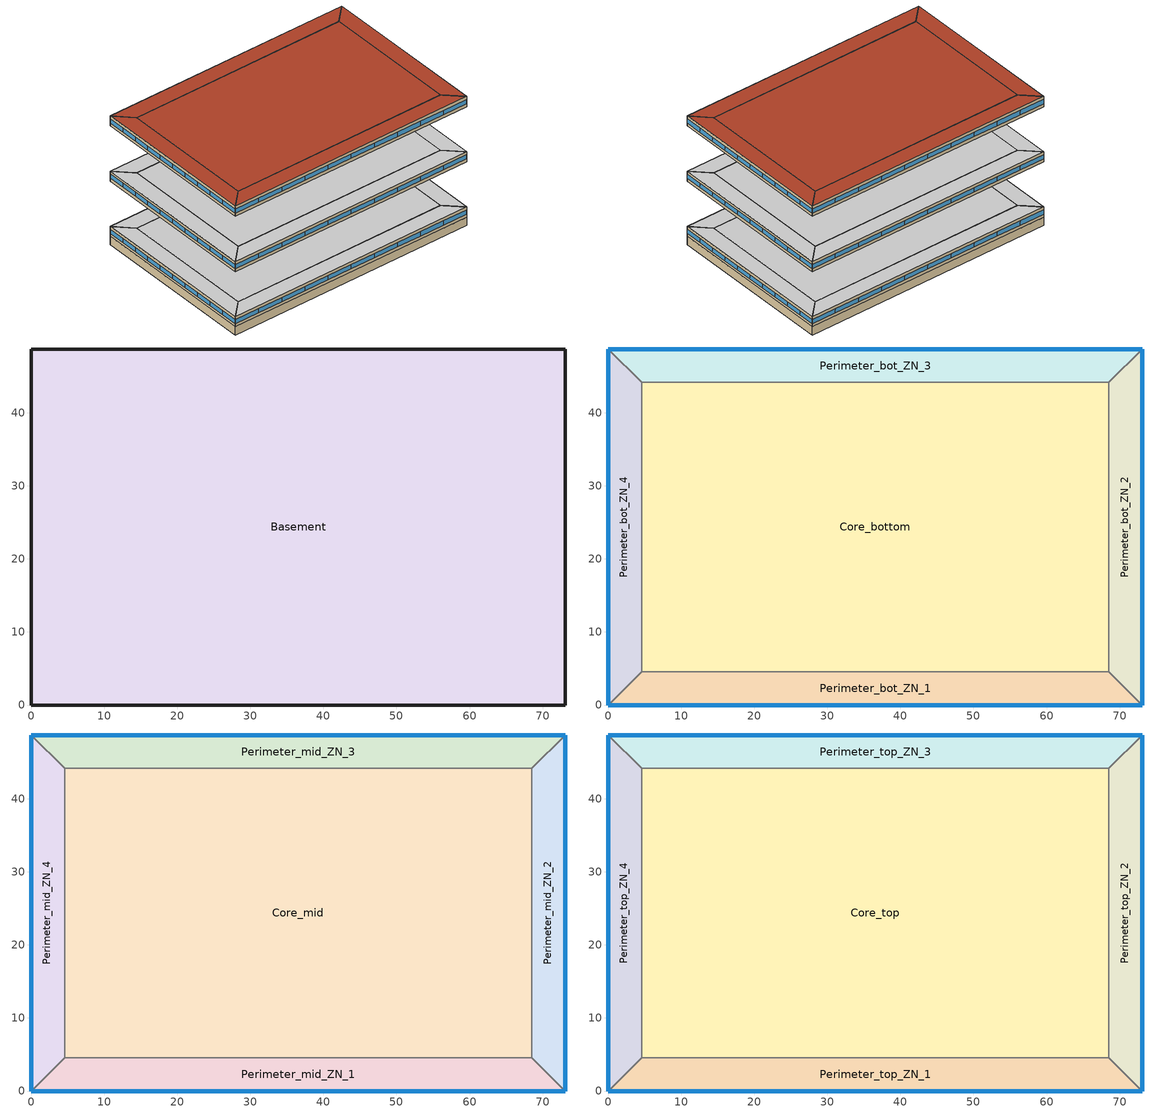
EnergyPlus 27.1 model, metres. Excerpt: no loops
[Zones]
Basement
 floor ground (ext-slab): 73.11,48.74 73.11,0 0,0 0,48.74 z-2.44
 wall ground (ext-slab): 73.11,48.74 0,48.74 0,0 73.11,0 73.11,48.74 z-2.44:0
Core_bottom
 floor to Basement (INT-FLOOR-TOPSIDE): 68.53,44.16 68.53,4.57 4.57,4.57 4.57,44.16 z0
 wall to Perimeter_bot_ZN_1 (int-walls): 4.57,4.57 68.53,4.57 z0:3.05
 wall to Perimeter_bot_ZN_4 (int-walls): 4.57,44.16 4.57,4.57 z0:3.05
 wall to Perimeter_bot_ZN_3 (int-walls): 68.53,44.16 4.57,44.16 z0:3.05
 wall to Perimeter_bot_ZN_2 (int-walls): 68.53,4.57 68.53,44.16 z0:3.05
 ceiling adiabatic (INT-FLOOR-UNDERSIDE): 4.57,44.16 4.57,4.57 68.53,4.57 68.53,44.16 z3.05
Perimeter_bot_ZN_3
 floor to Basement (INT-FLOOR-TOPSIDE): 4.57,44.16 0,48.74 73.11,48.74 68.53,44.16 z0
 wall outside (ext-walls): 73.11,48.74 0,48.74 z0:3.05
 wall to Perimeter_bot_ZN_4 (int-walls): 0,48.74 4.57,44.16 z0:3.05
 wall to Perimeter_bot_ZN_2 (int-walls): 68.53,44.16 73.11,48.74 z0:3.05
 window (window_north): 73.1,48.74 65.79,48.74 / 65.79,48.74 58.48,48.74 / 58.48,48.74 51.17,48.74 / 51.17,48.74 43.86,48.74 / 43.86,48.74 36.55,48.74 / 36.55,48.74 29.24,48.74 / 29.24,48.74 21.93,48.74 / 21.93,48.74 14.62,48.74 / 14.62,48.74 7.31,48.74 / 7.31,48.74 0,48.74 z0.91:2.13
 ceiling adiabatic (INT-FLOOR-UNDERSIDE): 68.53,44.16 73.11,48.74 0,48.74 4.57,44.16 z3.05
Perimeter_bot_ZN_2
 floor to Basement (INT-FLOOR-TOPSIDE): 68.53,44.16 73.11,48.74 73.11,0 68.53,4.57 z0
 wall outside (ext-walls): 73.11,0 73.11,48.74 z0:3.05
 wall to Perimeter_bot_ZN_1 (int-walls): 68.53,4.57 73.11,0 z0:3.05
 window (window_east): 73.11,0 73.11,4.87 / 73.11,4.87 73.11,9.74 / 73.11,9.74 73.11,14.61 / 73.11,14.61 73.11,19.48 / 73.11,19.48 73.11,24.35 / 73.11,24.35 73.11,29.22 / 73.11,29.22 73.11,34.09 / 73.11,34.09 73.11,38.96 / 73.11,38.96 73.11,43.83 / 73.11,43.83 73.11,48.7 z0.91:2.13
 ceiling adiabatic (INT-FLOOR-UNDERSIDE): 68.53,4.57 73.11,0 73.11,48.74 68.53,44.16 z3.05
Perimeter_bot_ZN_1
 floor to Basement (INT-FLOOR-TOPSIDE): 68.53,4.57 73.11,0 0,0 4.57,4.57 z0
 wall outside (ext-walls): 0,0 73.11,0 z0:3.05
 wall to Perimeter_bot_ZN_4 (int-walls): 4.57,4.57 0,0 z0:3.05
 window (window_south): 0,0 7.31,0 / 7.31,0 14.62,0 / 14.62,0 21.93,0 / 21.93,0 29.24,0 / 29.24,0 36.55,0 / 36.55,0 43.86,0 / 43.86,0 51.17,0 / 51.17,0 58.48,0 / 58.48,0 65.79,0 / 65.79,0 73.1,0 z0.91:2.13
 ceiling adiabatic (INT-FLOOR-UNDERSIDE): 4.57,4.57 0,0 73.11,0 68.53,4.57 z3.05
Perimeter_bot_ZN_4
 floor to Basement (INT-FLOOR-TOPSIDE): 4.57,4.57 0,0 0,48.74 4.57,44.16 z0
 wall outside (ext-walls): 0,48.74 0,0 z0:3.05
 window (window_west): 0,48.7 0,43.83 / 0,43.83 0,38.96 / 0,38.96 0,34.09 / 0,34.09 0,29.22 / 0,29.22 0,24.35 / 0,24.35 0,19.48 / 0,19.48 0,14.61 / 0,14.61 0,9.74 / 0,9.74 0,4.87 / 0,4.87 0,0 z0.91:2.13
 ceiling adiabatic (INT-FLOOR-UNDERSIDE): 4.57,44.16 0,48.74 0,0 4.57,4.57 z3.05
Core_mid
 floor adiabatic (INT-FLOOR-TOPSIDE): 68.53,44.16 68.53,4.57 4.57,4.57 4.57,44.16 z16.77
 wall to Perimeter_mid_ZN_1 (int-walls): 4.57,4.57 68.53,4.57 z16.77:19.82
 wall to Perimeter_mid_ZN_4 (int-walls): 4.57,44.16 4.57,4.57 z16.77:19.82
 wall to Perimeter_mid_ZN_3 (int-walls): 68.53,44.16 4.57,44.16 z16.77:19.82
 wall to Perimeter_mid_ZN_2 (int-walls): 68.53,4.57 68.53,44.16 z16.77:19.82
 ceiling adiabatic (INT-FLOOR-UNDERSIDE): 4.57,44.16 4.57,4.57 68.53,4.57 68.53,44.16 z19.82
Perimeter_mid_ZN_3
 floor adiabatic (INT-FLOOR-TOPSIDE): 4.57,44.16 0,48.74 73.11,48.74 68.53,44.16 z16.77
 wall outside (ext-walls): 73.11,48.74 0,48.74 z16.77:19.82
 wall to Perimeter_mid_ZN_4 (int-walls): 0,48.74 4.57,44.16 z16.77:19.82
 wall to Perimeter_mid_ZN_2 (int-walls): 68.53,44.16 73.11,48.74 z16.77:19.82
 window (window_north): 73.1,48.74 65.79,48.74 / 65.79,48.74 58.48,48.74 / 58.48,48.74 51.17,48.74 / 51.17,48.74 43.86,48.74 / 43.86,48.74 36.55,48.74 / 36.55,48.74 29.24,48.74 / 29.24,48.74 21.93,48.74 / 21.93,48.74 14.62,48.74 / 14.62,48.74 7.31,48.74 / 7.31,48.74 0,48.74 z17.68:18.9
 ceiling adiabatic (INT-FLOOR-UNDERSIDE): 68.53,44.16 73.11,48.74 0,48.74 4.57,44.16 z19.82
Perimeter_mid_ZN_2
 floor adiabatic (INT-FLOOR-TOPSIDE): 68.53,44.16 73.11,48.74 73.11,0 68.53,4.57 z16.77
 wall outside (ext-walls): 73.11,0 73.11,48.74 z16.77:19.82
 wall to Perimeter_mid_ZN_1 (int-walls): 68.53,4.57 73.11,0 z16.77:19.82
 window (window_east): 73.11,0 73.11,4.87 / 73.11,4.87 73.11,9.74 / 73.11,9.74 73.11,14.61 / 73.11,14.61 73.11,19.48 / 73.11,19.48 73.11,24.35 / 73.11,24.35 73.11,29.22 / 73.11,29.22 73.11,34.09 / 73.11,34.09 73.11,38.96 / 73.11,38.96 73.11,43.83 / 73.11,43.83 73.11,48.7 z17.68:18.9
 ceiling adiabatic (INT-FLOOR-UNDERSIDE): 68.53,4.57 73.11,0 73.11,48.74 68.53,44.16 z19.82
Perimeter_mid_ZN_1
 floor adiabatic (INT-FLOOR-TOPSIDE): 68.53,4.57 73.11,0 0,0 4.57,4.57 z16.77
 wall outside (ext-walls): 0,0 73.11,0 z16.77:19.82
 wall to Perimeter_mid_ZN_4 (int-walls): 4.57,4.57 0,0 z16.77:19.82
 window (window_south): 0,0 7.31,0 / 7.31,0 14.62,0 / 14.62,0 21.93,0 / 21.93,0 29.24,0 / 29.24,0 36.55,0 / 36.55,0 43.86,0 / 43.86,0 51.17,0 / 51.17,0 58.48,0 / 58.48,0 65.79,0 / 65.79,0 73.1,0 z17.68:18.9
 ceiling adiabatic (INT-FLOOR-UNDERSIDE): 4.57,4.57 0,0 73.11,0 68.53,4.57 z19.82
Perimeter_mid_ZN_4
 floor adiabatic (INT-FLOOR-TOPSIDE): 4.57,4.57 0,0 0,48.74 4.57,44.16 z16.77
 wall outside (ext-walls): 0,48.74 0,0 z16.77:19.82
 window (window_west): 0,48.7 0,43.83 / 0,43.83 0,38.96 / 0,38.96 0,34.09 / 0,34.09 0,29.22 / 0,29.22 0,24.35 / 0,24.35 0,19.48 / 0,19.48 0,14.61 / 0,14.61 0,9.74 / 0,9.74 0,4.87 / 0,4.87 0,0 z17.68:18.9
 ceiling adiabatic (INT-FLOOR-UNDERSIDE): 4.57,44.16 0,48.74 0,0 4.57,4.57 z19.82
Core_top
 floor adiabatic (INT-FLOOR-TOPSIDE): 68.53,44.16 68.53,4.57 4.57,4.57 4.57,44.16 z33.54
 wall to Perimeter_top_ZN_1 (int-walls): 4.57,4.57 68.53,4.57 z33.54:36.59
 wall to Perimeter_top_ZN_4 (int-walls): 4.57,44.16 4.57,4.57 z33.54:36.59
 wall to Perimeter_top_ZN_3 (int-walls): 68.53,44.16 4.57,44.16 z33.54:36.59
 wall to Perimeter_top_ZN_2 (int-walls): 68.53,4.57 68.53,44.16 z33.54:36.59
 roof outside (roofs): 4.57,44.16 4.57,4.57 68.53,4.57 68.53,44.16 z36.59
Perimeter_top_ZN_3
 floor adiabatic (INT-FLOOR-TOPSIDE): 4.57,44.16 0,48.74 73.11,48.74 68.53,44.16 z33.54
 wall outside (ext-walls): 73.11,48.74 0,48.74 z33.54:36.59
 wall to Perimeter_top_ZN_4 (int-walls): 0,48.74 4.57,44.16 z33.54:36.59
 wall to Perimeter_top_ZN_2 (int-walls): 68.53,44.16 73.11,48.74 z33.54:36.59
 window (window_north): 73.1,48.74 65.79,48.74 / 65.79,48.74 58.48,48.74 / 58.48,48.74 51.17,48.74 / 51.17,48.74 43.86,48.74 / 43.86,48.74 36.55,48.74 / 36.55,48.74 29.24,48.74 / 29.24,48.74 21.93,48.74 / 21.93,48.74 14.62,48.74 / 14.62,48.74 7.31,48.74 / 7.31,48.74 0,48.74 z34.45:35.67
 roof outside (roofs): 68.53,44.16 73.11,48.74 0,48.74 4.57,44.16 z36.59
Perimeter_top_ZN_2
 floor adiabatic (INT-FLOOR-TOPSIDE): 68.53,44.16 73.11,48.74 73.11,0 68.53,4.57 z33.54
 wall outside (ext-walls): 73.11,0 73.11,48.74 z33.54:36.59
 wall to Perimeter_top_ZN_1 (int-walls): 68.53,4.57 73.11,0 z33.54:36.59
 window (window_east): 73.11,0 73.11,4.87 / 73.11,4.87 73.11,9.74 / 73.11,9.74 73.11,14.61 / 73.11,14.61 73.11,19.48 / 73.11,19.48 73.11,24.35 / 73.11,24.35 73.11,29.22 / 73.11,29.22 73.11,34.09 / 73.11,34.09 73.11,38.96 / 73.11,38.96 73.11,43.83 / 73.11,43.83 73.11,48.7 z34.45:35.67
 roof outside (roofs): 68.53,4.57 73.11,0 73.11,48.74 68.53,44.16 z36.59
Perimeter_top_ZN_1
 floor adiabatic (INT-FLOOR-TOPSIDE): 68.53,4.57 73.11,0 0,0 4.57,4.57 z33.54
 wall outside (ext-walls): 0,0 73.11,0 z33.54:36.59
 wall to Perimeter_top_ZN_4 (int-walls): 4.57,4.57 0,0 z33.54:36.59
 window (window_south): 0,0 7.31,0 / 7.31,0 14.62,0 / 14.62,0 21.93,0 / 21.93,0 29.24,0 / 29.24,0 36.55,0 / 36.55,0 43.86,0 / 43.86,0 51.17,0 / 51.17,0 58.48,0 / 58.48,0 65.79,0 / 65.79,0 73.1,0 z34.45:35.67
 roof outside (roofs): 4.57,4.57 0,0 73.11,0 68.53,4.57 z36.59
Perimeter_top_ZN_4
 floor adiabatic (INT-FLOOR-TOPSIDE): 4.57,4.57 0,0 0,48.74 4.57,44.16 z33.54
 wall outside (ext-walls): 0,48.74 0,0 z33.54:36.59
 window (window_west): 0,48.7 0,43.83 / 0,43.83 0,38.96 / 0,38.96 0,34.09 / 0,34.09 0,29.22 / 0,29.22 0,24.35 / 0,24.35 0,19.48 / 0,19.48 0,14.61 / 0,14.61 0,9.74 / 0,9.74 0,4.87 / 0,4.87 0,0 z34.45:35.67
 roof outside (roofs): 4.57,44.16 0,48.74 0,0 4.57,4.57 z36.59
[Building]
Building: North Axis {deg}=0; Terrain=City; Loads Convergence Tolerance Value {W}=0.04; Temperature Convergence Tolerance Value {deltaC}=0.2; Solar Distribution=MinimalShadowing; Maximum Number of Warmup Days=25; Minimum Number of Warmup Days=6
[Site:Location]
SAN_FRANCISCO_CA_USA TMY2-23234: Latitude {deg}=37.62; Longitude {deg}=-122.38; Time Zone {hr}=-8; Elevation {m}=5
[Site:GroundTemperature:BuildingSurface]
20.11, 20.13, 20.14, 20.18, 20.2, 20.22, 20.23, 20.26, 20.27, 20.24, 20.26, 20.25
[Site:WaterMainsTemperature]
Calculation Method=Correlation; Annual Average Outdoor Air Temperature {C}=13.08; Maximum Difference In Monthly Average Outdoor Air Temperatures {deltaC}=8
[SizingPeriod:DesignDay] Day of Month=21; Humidity Condition Type=Wetbulb; Barometric Pressure {Pa}=101265; Rain Indicator=No; Snow Indicator=No; Daylight Saving Time Indicator=No; Solar Model Indicator=ASHRAEClearSky
Name | Month | Day Type | Maximum Dry-Bulb Temperature {C} | Daily Dry-Bulb Temperature Range {deltaC} | Wetbulb or DewPoint at Maximum Dry-Bulb {C} | Wind Speed {m/s} | Wind Direction {deg} | Sky Clearness
SAN_FRANCISCO Ann Htg 99.6% Condns DB | 1 | WinterDesignDay | 3.2 | 0 | 3.2 | 2.4 | 140 | 0
SAN_FRANCISCO Ann Clg .4% Condns DB=>MWB | 9 | SummerDesignDay | 28.3 | 9 | 17.2 | 5.8 | 310 | 1
[WindowMaterial:Glazing] Optical Data Type=SpectralAverage; Thickness {m}=0.003; Infrared Transmittance at Normal Incidence=0; Front Side Infrared Hemispherical Emissivity=0.999; Back Side Infrared Hemispherical Emissivity=0.999
Name | Solar Transmittance at Normal Incidence | Front Side Solar Reflectance at Normal Incidence | Back Side Solar Reflectance at Normal Incidence | Visible Transmittance at Normal Incidence | Front Side Visible Reflectance at Normal Incidence | Back Side Visible Reflectance at Normal Incidence | Conductivity {W/m-K}
Theoretical Glass 79 | 0.3247 | 0.6253 | 0.6253 | 0.3399 | 0.6101 | 0.6101 | 100.282
Theoretical Glass 64 | 0.5926 | 0.3574 | 0.3574 | 0.6078 | 0.3422 | 0.3422 | 100.376
Theoretical Glass 82 | 0.596 | 0.354 | 0.354 | 0.775 | 0.175 | 0.175 | 2.1351
[Material] Thermal Absorptance=0.9
Name | Roughness | Thickness {m} | Conductivity {W/m-K} | Density {kg/m3} | Specific Heat {J/kg-K} | Solar Absorptance | Visible Absorptance
Roof Membrane | VeryRough | 0.0095 | 0.16 | 1121.29 | 1460 | 0.7 | 0.7
Roof Insulation | MediumRough | 0.125 | 0.049 | 265 | 836.8 | 0.7 | 0.7
Metal Decking | MediumSmooth | 0.0015 | 45.006 | 7680 | 418.4 | 0.7 | 0.3
GP01 1/2 GYPSUM | Smooth | 0.0127 | 0.16 | 800 | 1090 | 0.7 | 0.5
1IN Stucco | Smooth | 0.0253 | 0.6918 | 1858 | 837 | 0.92 | 0.92
8IN Concrete HW | MediumRough | 0.2033 | 1.7296 | 2243 | 837 | 0.65 | 0.65
Wall Insulation 19 | MediumRough | 0.0344 | 0.0432 | 91 | 837 | 0.5 | 0.5
1/2IN Gypsum; 1/2IN Gypsum Top; 1/2IN Gypsum Bottom | Smooth | 0.0127 | 0.16 | 784.9 | 830 | 0.92 | 0.92
MAT-CC05 8 HW CONCRETE | Rough | 0.2032 | 1.311 | 2240 | 836.8 | 0.7 | 0.7
Floor Insulation 2 | MediumRough | 0.0467 | 0.045 | 265 | 836.8 | 0.7 | 0.7
AtticFloor Insulation | MediumRough | 0.2379 | 0.049 | 265 | 836.8 | 0.7 | 0.7
Std Wood 6inch | MediumSmooth | 0.15 | 0.12 | 540 | 1210 | 0.7 | 0.7
Std AC02 | MediumSmooth | 0.0127 | 0.057 | 288 | 1339 | 0.7 | 0.2
Std MAT-CC05 4  MW CONCRETE | Rough | 0.1 | 0.858 | 1968 | 836.8 | 0.7 | 0.2
Std PW05 | MediumSmooth | 0.0191 | 0.115 | 545 | 1213 | 0.78 | 0.78
Std Steel_Brown_Regular | Smooth | 0.0015 | 44.9696 | 7689 | 418 | 0.92 | 0.92
[Material:NoMass] Thermal Absorptance=0.9; Solar Absorptance=0.7
Name | Roughness | Thermal Resistance {m2-K/W} | Visible Absorptance
CP02 CARPET PAD | VeryRough | 0.2165 | 0.8
Std CP02 CARPET PAD | VeryRough | 0.21648 | 0.8
MAT-AIR-WALL | Rough | 0.207949
Std Opaque Door panel_con; Std Opaque Door panel_semi | MediumRough | 0.12327 | 0.7
Std Overhead Door Panel | MediumRough | 0.255345 | 0.7
[Construction]
InteriorFurnishings: Std Wood 6inch
INT-FLOOR-TOPSIDE: Std MAT-CC05 4  MW CONCRETE, Std CP02 CARPET PAD
INT-FLOOR-UNDERSIDE: Std CP02 CARPET PAD, Std MAT-CC05 4  MW CONCRETE
INT-FLOOR-SLAB: Std MAT-CC05 4  MW CONCRETE
DropCeiling: Std AC02
Sloped_Metal_Roof: Std Steel_Brown_Regular, Std PW05
Gable_Wall: Std PW05
AIR-WALL: MAT-AIR-WALL
Std Swinging Door_con: Std Opaque Door panel_con
Std Swinging Door_semi: Std Opaque Door panel_semi
Std Overhead Door: Std Overhead Door Panel
window_south; window_east; window_west: Theoretical Glass 79
window_north: Theoretical Glass 64
window_SkylightConst: Theoretical Glass 82
roofs: Roof Membrane, Roof Insulation, Metal Decking
int-walls: GP01 1/2 GYPSUM, GP01 1/2 GYPSUM
ext-walls: 1IN Stucco, 8IN Concrete HW, Wall Insulation 19, 1/2IN Gypsum
ext-slab: MAT-CC05 8 HW CONCRETE, CP02 CARPET PAD
exposed-floor: Floor Insulation 2, MAT-CC05 8 HW CONCRETE, CP02 CARPET PAD
attic-floor: 1/2IN Gypsum Top, AtticFloor Insulation, 1/2IN Gypsum Bottom
[ComponentCost:LineItem]
Name | Line Item Type | Item | Cost per Area {$/m2} | Cost per Each {$} | Quantity | Cost per Unit of Output Capacity {$/kW}
Interior Furnishings | Construction | InteriorFurnishings | 1
Interior Floor | Construction | INT-FLOOR-UNDERSIDE | 15
Interior Floor Slab | Construction | INT-FLOOR-SLAB | 35
Drop Ceiling | Construction | DropCeiling | 10
Sloped Metal Roof | Construction | Sloped_Metal_Roof | 1
Gable Wall | Construction | Gable_Wall | 1
Air Wall | Construction | AIR-WALL | 1
Swinging Door Conditioned | Construction | Std Swinging Door_con | 1
Swinging Door Semi-conditioned | Construction | Std Swinging Door_semi | 1
Overhead Door | Construction | Std Overhead Door | 1
south:window_south | Construction | window_south | 154.824
east:window_east | Construction | window_east | 154.824
north:window_north | Construction | window_north | 121.468
west:window_west | Construction | window_west | 154.824
SkylightConst:window_SkylightConst | Construction | window_SkylightConst | 142.45
roofs:roofs | Construction | roofs | 34.3904
int-walls:int-walls | Construction | int-walls | 1
ext-walls:ext-walls | Construction | ext-walls | 41.2679
ext-slab:ext-slab | Construction | ext-slab | 560.787
exposed-floor:exposed-floor | Construction | exposed-floor | 32.9966
attic-floor:attic-floor | Construction | attic-floor | 15.0182
Infiltration:Basement | General | Basement |  | 1 | 0.3621
LIGHTING EQUIP:Basement | Lights | Basement |  |  |  | 1
ELECTRIC EQUIPMENT:Basement:MiscPlug | General | Basement |  | 1 | 17.2526
[Zone] Type=1; Floor Area {m2}=autocalculate; Part of Total Floor Area=YES
Name | Multiplier | Ceiling Height {m} | Volume {m3}
Basement | 1 | 2.439 | 8690.51
Core_bottom; Core_top | 1 | 3.0488 | 7720.5
Core_mid | 10 | 3.0488 | 7720.5
Perimeter_bot_ZN_3; Perimeter_bot_ZN_1; Perimeter_top_ZN_3; Perimeter_top_ZN_1 | 1 | 3.0488 | 955.542
Perimeter_bot_ZN_2; Perimeter_bot_ZN_4; Perimeter_top_ZN_2; Perimeter_top_ZN_4 | 1 | 3.0488 | 615.774
Perimeter_mid_ZN_3; Perimeter_mid_ZN_1 | 10 | 3.0488 | 955.542
Perimeter_mid_ZN_2; Perimeter_mid_ZN_4 | 10 | 3.0488 | 615.774
[InternalMass] Construction=InteriorFurnishings
Name | Zone or ZoneList | Surface Area {m2}
Basement_InternalMass_1 | Basement | 7126.21
Core_bottom_InternalMass_1 | Core_bottom | 5064.65
Core_mid_InternalMass_1 | Core_mid | 5064.65
Core_top_InternalMass_1 | Core_top | 5064.65
Perimeter_bot_ZN_3_InternalMass_1 | Perimeter_bot_ZN_3 | 626.8258
Perimeter_bot_ZN_2_InternalMass_1 | Perimeter_bot_ZN_2 | 403.9504
Perimeter_bot_ZN_1_InternalMass_1 | Perimeter_bot_ZN_1 | 626.8354
Perimeter_bot_ZN_4_InternalMass_1 | Perimeter_bot_ZN_4 | 403.9478
Perimeter_mid_ZN_3_InternalMass_1 | Perimeter_mid_ZN_3 | 626.8258
Perimeter_mid_ZN_2_InternalMass_1 | Perimeter_mid_ZN_2 | 403.9504
Perimeter_mid_ZN_1_InternalMass_1 | Perimeter_mid_ZN_1 | 626.8354
Perimeter_mid_ZN_4_InternalMass_1 | Perimeter_mid_ZN_4 | 403.9478
Perimeter_top_ZN_3_InternalMass_1 | Perimeter_top_ZN_3 | 626.8258
Perimeter_top_ZN_2_InternalMass_1 | Perimeter_top_ZN_2 | 403.9504
Perimeter_top_ZN_1_InternalMass_1 | Perimeter_top_ZN_1 | 626.8354
Perimeter_top_ZN_4_InternalMass_1 | Perimeter_top_ZN_4 | 403.9478
[ZoneInfiltration:DesignFlowRate] Schedule=INFIL_HALF_ON_SCH; Design Flow Rate Calculation Method=Flow/Zone; Constant Term Coefficient=1; Temperature Term Coefficient=0; Velocity Term Coefficient=0; Velocity Squared Term Coefficient=0
Name | Zone or ZoneList or Space or SpaceList | Design Flow Rate {m3/s}
Basement_Infiltration | Basement | 0.3621
Core_bottom_Infiltration | Core_bottom | 0.3217
Core_mid_Infiltration | Core_mid | 0.3217
Core_top_Infiltration | Core_top | 0.3217
Perimeter_bot_ZN_3_Infiltration | Perimeter_bot_ZN_3 | 0.0796
Perimeter_bot_ZN_2_Infiltration | Perimeter_bot_ZN_2 | 0.0513
Perimeter_bot_ZN_1_Infiltration | Perimeter_bot_ZN_1 | 0.0796
Perimeter_bot_ZN_4_Infiltration | Perimeter_bot_ZN_4 | 0.0513
Perimeter_mid_ZN_3_Infiltration | Perimeter_mid_ZN_3 | 0.0796
Perimeter_mid_ZN_2_Infiltration | Perimeter_mid_ZN_2 | 0.0513
Perimeter_mid_ZN_1_Infiltration | Perimeter_mid_ZN_1 | 0.0796
Perimeter_mid_ZN_4_Infiltration | Perimeter_mid_ZN_4 | 0.0513
Perimeter_top_ZN_3_Infiltration | Perimeter_top_ZN_3 | 0.0796
Perimeter_top_ZN_2_Infiltration | Perimeter_top_ZN_2 | 0.0513
Perimeter_top_ZN_1_Infiltration | Perimeter_top_ZN_1 | 0.0796
Perimeter_top_ZN_4_Infiltration | Perimeter_top_ZN_4 | 0.0513
[Lights] Schedule=BLDG_LIGHT_SCH; Design Level Calculation Method=LightingLevel; Return Air Fraction=0; Fraction Radiant=0.7; Fraction Visible=0.2; Fraction Replaceable=1; Return Air Fraction Calculated from Plenum Temperature=No
Name | Zone or ZoneList or Space or SpaceList | Lighting Level {W}
Basement_Lights | Basement | 38339
Core_bottom_Lights | Core_bottom | 27247.8
Core_mid_Lights | Core_mid | 27247.8
Core_top_Lights | Core_top | 27247.8
Perimeter_bot_ZN_3_Lights | Perimeter_bot_ZN_3 | 3372.32
Perimeter_bot_ZN_2_Lights | Perimeter_bot_ZN_2 | 2173.25
Perimeter_bot_ZN_1_Lights | Perimeter_bot_ZN_1 | 3372.37
Perimeter_bot_ZN_4_Lights | Perimeter_bot_ZN_4 | 2173.24
Perimeter_mid_ZN_3_Lights | Perimeter_mid_ZN_3 | 3372.32
Perimeter_mid_ZN_2_Lights | Perimeter_mid_ZN_2 | 2173.25
Perimeter_mid_ZN_1_Lights | Perimeter_mid_ZN_1 | 3372.37
Perimeter_mid_ZN_4_Lights | Perimeter_mid_ZN_4 | 2173.24
Perimeter_top_ZN_3_Lights | Perimeter_top_ZN_3 | 3372.32
Perimeter_top_ZN_2_Lights | Perimeter_top_ZN_2 | 2173.25
Perimeter_top_ZN_1_Lights | Perimeter_top_ZN_1 | 3372.37
Perimeter_top_ZN_4_Lights | Perimeter_top_ZN_4 | 2173.24
[ElectricEquipment] Design Level Calculation Method=EquipmentLevel; Fraction Latent=0; Fraction Radiant=0.5; Fraction Lost=0
Name | Zone or ZoneList or Space or SpaceList | Schedule | Design Level {W}
Basement_MiscPlug_Equip | Basement | Always_on | 17252.6
Core_bottom_MiscPlug_Equip | Core_bottom | BLDG_EQUIP_SCH | 20435.9
Core_mid_MiscPlug_Equip | Core_mid | BLDG_EQUIP_SCH | 20435.9
Core_top_MiscPlug_Equip | Core_top | BLDG_EQUIP_SCH | 20435.9
Perimeter_bot_ZN_3_MiscPlug_Equip | Perimeter_bot_ZN_3 | BLDG_EQUIP_SCH | 2529.24
Perimeter_bot_ZN_2_MiscPlug_Equip | Perimeter_bot_ZN_2 | BLDG_EQUIP_SCH | 1629.94
Perimeter_bot_ZN_1_MiscPlug_Equip | Perimeter_bot_ZN_1 | BLDG_EQUIP_SCH | 2529.28
Perimeter_bot_ZN_4_MiscPlug_Equip | Perimeter_bot_ZN_4 | BLDG_EQUIP_SCH | 1629.93
Perimeter_mid_ZN_3_MiscPlug_Equip | Perimeter_mid_ZN_3 | BLDG_EQUIP_SCH | 2529.24
Perimeter_mid_ZN_2_MiscPlug_Equip | Perimeter_mid_ZN_2 | BLDG_EQUIP_SCH | 1629.94
Perimeter_mid_ZN_1_MiscPlug_Equip | Perimeter_mid_ZN_1 | BLDG_EQUIP_SCH | 2529.28
Perimeter_mid_ZN_4_MiscPlug_Equip | Perimeter_mid_ZN_4 | BLDG_EQUIP_SCH | 1629.93
Perimeter_top_ZN_3_MiscPlug_Equip | Perimeter_top_ZN_3 | BLDG_EQUIP_SCH | 2529.24
Perimeter_top_ZN_2_MiscPlug_Equip | Perimeter_top_ZN_2 | BLDG_EQUIP_SCH | 1629.94
Perimeter_top_ZN_1_MiscPlug_Equip | Perimeter_top_ZN_1 | BLDG_EQUIP_SCH | 2529.28
Perimeter_top_ZN_4_MiscPlug_Equip | Perimeter_top_ZN_4 | BLDG_EQUIP_SCH | 1629.93
[People] Number of People Schedule=BLDG_OCC_SCH; Number of People Calculation Method=People; Fraction Radiant=0.3; Sensible Heat Fraction=AUTOCALCULATE; Activity Level Schedule=ACTIVITY_SCH; Enable ASHRAE 55 Comfort Warnings=No; Mean Radiant Temperature Calculation Type=EnclosureAveraged; Work Efficiency Schedule=WORK_EFF_SCH; Clothing Insulation Calculation Method=ClothingInsulationSchedule; Clothing Insulation Schedule=CLOTHING_SCH; Air Velocity Schedule=AIR_VELO_SCH
Name | Zone or ZoneList or Space or SpaceList | Number of People
Core_bottom | Core_bottom | 99.014
Core_mid | Core_mid | 99.014
Core_top | Core_top | 99.014
Perimeter_bot_ZN_3 | Perimeter_bot_ZN_3 | 12.2544
Perimeter_bot_ZN_2 | Perimeter_bot_ZN_2 | 7.8972
Perimeter_bot_ZN_1 | Perimeter_bot_ZN_1 | 12.2546
Perimeter_bot_ZN_4 | Perimeter_bot_ZN_4 | 7.8972
Perimeter_mid_ZN_3 | Perimeter_mid_ZN_3 | 12.2544
Perimeter_mid_ZN_2 | Perimeter_mid_ZN_2 | 7.8972
Perimeter_mid_ZN_1 | Perimeter_mid_ZN_1 | 12.2546
Perimeter_mid_ZN_4 | Perimeter_mid_ZN_4 | 7.8972
Perimeter_top_ZN_3 | Perimeter_top_ZN_3 | 12.2544
Perimeter_top_ZN_2 | Perimeter_top_ZN_2 | 7.8972
Perimeter_top_ZN_1 | Perimeter_top_ZN_1 | 12.2546
Perimeter_top_ZN_4 | Perimeter_top_ZN_4 | 7.8972
[SetpointManager:Scheduled] Control Variable=Temperature; Schedule=Seasonal-Reset-Supply-Air-Temp-Sch; Setpoint Node or NodeList=VAV WITH REHEAT Supply Equipment Outlet Node
VAV WITH REHEAT_CoolC SAT setpoint; VAV WITH REHEAT_HeatC SAT Manager
[AvailabilityManager:NightCycle]
VAV WITH REHEAT Availability Manager: Applicability Schedule=Always_On; Fan Schedule=HVACOperationSchd; Control Type=CycleOnAny; Thermostat Tolerance {deltaC}=1; Cycling Run Time Control Type=FixedRunTime; Cycling Run Time {s}=1800
[UtilityCost:Tariff]
Name | Output Meter | Conversion Factor Choice | Time of Use Period Schedule | Season Schedule | Demand Window Length | Monthly Charge or Variable | Group
PGE_E-19_MediumGeneralTOUDemandService | Electricity:Facility | kWh | PGETOUSched | PGESeasonsSchedule | HalfHour | 174.88 | Comm Elect
PGE_A-10MediumGeneralDemandService | Electricity:Facility | kWh |  | PGESeasonsSchedule | HalfHour | 67.64 | Comm Elect
PGE_A-1SmallGeneralService | Electricity:Facility | kWh |  | PGESeasonsSchedule | HalfHour | 7.31 | Comm Elect
CA_EIAMonthlyRateGas | NaturalGas:Facility | MCF |  |  |  | 0 | Comm Gas
[UtilityCost:Charge:Simple]
Name | Utility Cost Charge Simple | Tariff | Source Variable | Season | Category Variable | Cost per Unit Value or Variable
 | SummerOnPeakDemandCharge | PGE_E-19_MediumGeneralTOUDemandService | PeakDemand | Summer | DemandCharges | 13.51
 | SummerMidPeakDemandCharge | PGE_E-19_MediumGeneralTOUDemandService | MidPeakDemand | Summer | DemandCharges | 3.75
 | SummerDemandCharge | PGE_E-19_MediumGeneralTOUDemandService | totalDemand | Summer | DemandCharges | 3.18
 | WinterMidPeakDemandCharge | PGE_E-19_MediumGeneralTOUDemandService | MidPeakDemand | Winter | DemandCharges | 3.69
 | WinterDemandCharge | PGE_E-19_MediumGeneralTOUDemandService | totalDemand | Winter | DemandCharges | 3.18
 | SummerPeakEnergyCharge | PGE_E-19_MediumGeneralTOUDemandService | PeakEnergy | Summer | EnergyCharges | 0.15746
 | SummerMidPeakEnergyCharge | PGE_E-19_MediumGeneralTOUDemandService | MidPeakEnergy | Summer | EnergyCharges | 0.09613
 | SummerOffPeakEnergyCharge | PGE_E-19_MediumGeneralTOUDemandService | OffPeakEnergy | Summer | EnergyCharges | 0.08203
 | WinterMidPeakEnergyCharge | PGE_E-19_MediumGeneralTOUDemandService | MidPeakEnergy | Winter | EnergyCharges | 0.10181
 | WinterOffPeakEnergyCharge | PGE_E-19_MediumGeneralTOUDemandService | OffPeakEnergy | Winter | EnergyCharges | 0.08203
 | TaxofEightPercent | PGE_E-19_MediumGeneralTOUDemandService | subtotal | Annual | Taxes | 0.08
 | SummerEnergyCharge | PGE_A-10MediumGeneralDemandService | totalEnergy | Summer | EnergyCharges | 0.1416
 | WinterEnergyCharge | PGE_A-10MediumGeneralDemandService | totalEnergy | Winter | EnergyCharges | 0.103
 | SummerDemandCharge | PGE_A-10MediumGeneralDemandService | totalDemand | Summer | DemandCharges | 6.56
 | WinterDemandCharge | PGE_A-10MediumGeneralDemandService | totalDemand | Winter | DemandCharges | 1.58
 | TaxofEightPercent | PGE_A-10MediumGeneralDemandService | subtotal | Annual | Taxes | 0.08
 | SummerEnergyCharge | PGE_A-1SmallGeneralService | totalEnergy | Summer | EnergyCharges | 0.1794
 | WinterEnergyCharge | PGE_A-1SmallGeneralService | totalEnergy | Winter | EnergyCharges | 0.1179
 | TaxofEightPercent | PGE_A-1SmallGeneralService | subtotal | Annual | Taxes | 0.08
 | MonthlyRateGasCharge | CA_EIAMonthlyRateGas | totalEnergy | Annual | EnergyCharges | CA_MonthlyGasRates
 | TaxofEightPercent | CA_EIAMonthlyRateGas | SubTotal | Annual | Taxes | 0.08
[UtilityCost:Qualify] Season=Annual; Threshold Test=Count
Name | Utility Cost Qualify | Tariff | Variable | Qualify Type | Threshold Value or Variable | Number of Months
 | MinDemand500kw | PGE_E-19_MediumGeneralTOUDemandService | TotalDemand | Minimum | 500 | 12
 | MaxDemand500kw | PGE_A-10MediumGeneralDemandService | TotalDemand | Maximum | 500 | 1
 | MaxDemand500kw | PGE_A-1SmallGeneralService | TotalDemand | Maximum | 500 | 1
 | MaxEnergy4200kwh | PGE_A-1SmallGeneralService | TotalEnergy | Maximum | 4200 | 1
[UtilityCost:Variable]
CA_MonthlyGasRates: Tariff=CA_EIAMonthlyRateGas; Variable Type=Dimensionless; January Value=9.37; February Value=8.88; March Value=8.2; April Value=7.29; May Value=7.82; June Value=8.26; July Value=8.23; August Value=8.21; September Value=7.9; October Value=8.09; November Value=7.64
[Schedule:Compact]
ALWAYS_ON: Through: 12/31, For: AllDays, Until: 24:00, 1
HVACOperationSchd: Through: 12/31, For: Weekdays SummerDesignDay, Until: 06:00, 0, Until: 22:00, 1, Until: 24:00, 0, For: Saturday WinterDesignDay, Until: 06:00, 0, Until: 18:00, 1, Until: 24:00, 0, For: Sunday Holidays AllOtherDays, Until: 24:00, 0
BLDG_LIGHT_SCH: Through: 12/31, For: Weekdays, Until: 05:00, 0.05, Until: 07:00, 0.1, Until: 08:00, 0.3, Until: 17:00, 0.9, Until: 18:00, 0.5, Until: 20:00, 0.3, Until: 22:00, 0.2, Until: 23:00, 0.1, Until: 24:00, 0.05, For: SummerDesignDay, Until: 24:00, 1, For: Saturday, Until: 06:00, 0.05, Until: 08:00, 0.1, Until: 12:00, 0.3, Until: 17:00, 0.15, Until: 24:00, 0.05, For: WinterDesignDay, Until: 24:00, 0, For: Sunday Holidays AllOtherDays, Until: 24:00, 0.05
BLDG_EQUIP_SCH: Through: 12/31, For: Weekdays, Until: 08:00, 0.4, Until: 12:00, 0.9, Until: 13:00, 0.8, Until: 17:00, 0.9, Until: 18:00, 0.5, Until: 24:00, 0.4, For: SummerDesignDay, Until: 24:00, 1, For: Saturday, Until: 06:00, 0.3, Until: 08:00, 0.4, Until: 12:00, 0.5, Until: 17:00, 0.35, Until: 24:00, 0.3, For: WinterDesignDay, Until: 24:00, 0, For: Sunday Holidays AllOtherDays, Until: 24:00, 0.3
BLDG_OCC_SCH: Through: 12/31, For: Weekdays, Until: 06:00, 0, Until: 07:00, 0.1, Until: 08:00, 0.2, Until: 12:00, 0.95, Until: 13:00, 0.5, Until: 17:00, 0.95, Until: 18:00, 0.3, Until: 22:00, 0.1, Until: 24:00, 0.05, For: SummerDesignDay, Until: 06:00, 0, Until: 22:00, 1, Until: 24:00, 0.05, For: Saturday, Until: 06:00, 0, Until: 08:00, 0.1, Until: 12:00, 0.3, Until: 17:00, 0.1, Until: 19:00, 0.05, Until: 24:00, 0, For: WinterDesignDay, Until: 24:00, 0, For: Sunday Holidays AllOtherDays, Until: 06:00, 0, Until: 18:00, 0.05, Until: 24:00, 0
ACTIVITY_SCH: Through: 12/31, For: AllDays, Until: 24:00, 120
WORK_EFF_SCH: Through: 12/31, For: AllDays, Until: 24:00, 0
AIR_VELO_SCH: Through: 12/31, For: AllDays, Until: 24:00, 0.2
CLOTHING_SCH: Through: 04/30, For: AllDays, Until: 24:00, 1, Through: 09/30, For: AllDays, Until: 24:00, 0.5, Through: 12/31, For: AllDays, Until: 24:00, 1
INFIL_HALF_ON_SCH: Through: 12/31, For: Weekdays SummerDesignDay, Until: 06:00, 1, Until: 22:00, 0.5, Until: 24:00, 1, For: Saturday WinterDesignDay, Until: 06:00, 1, Until: 18:00, 0.5, Until: 24:00, 1, For: Sunday Holidays AllOtherDays, Until: 24:00, 1
Seasonal-Reset-Supply-Air-Temp-Sch: Through: 3/31, For: AllDays, Until: 24:00, 16, Through: 9/30, For: AllDays, Until: 24:00, 13, Through: 12/31, For: AllDays, Until: 24:00, 16
PGESeasonsSchedule: Through: 4/30, For: AllDays, Until: 24:00, 1, Through: 10/31, For: AllDays, Until: 24:00, 3, Through: 12/31, For: AllDays, Until: 24:00, 1
PGETOUSched: Through: 4/30, For: WeekDays, Until: 8:30, 3, Until: 21:30, 4, Until: 24:00, 3, For: AllOtherDays, Until: 24:00, 3, Through: 10/31, For: WeekDays, Until: 8:30, 3, Until: 12:00, 4, Until: 18:00, 1, Until: 21:30, 4, Until: 24:00, 3, For: AllOtherDays, Until: 24:00, 3, Through: 12/31, For: WeekDays, Until: 10:00, 3, Until: 22:00, 1, Until: 24:00, 3, For: AllOtherDays, Until: 24:00, 3
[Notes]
Macro Definitions
DOE Commercial Building Benchmark
Large Office, new construction
Description:  12 story plus basement, office building.
Form:         Area = 42,757 m2 (460,235 ft2); Number of Stories = 12; Shape = rectangle, Aspect ratio = 1.5
Envelope:     Envelope thermal properties vary with climate according to ASHRAE Standard 90.1-2004.
Opaque constructions: mass walls; built up flat roof; slab-on-grade floor
Windows: window-to-wall ratio = 40%, equal distribution of windows
Infiltration = Perimeter zones: 0.3 ACH (fans off), 0.15 ACH (fans on)
Core zones:  0.15 ACH (fans off), 0.075 ACH (fans on)
HVAC:         VAV with reheat and economizer
Int. gains:   lights = 10.76 W/m2 (1.0 W/ft2);
elec. plug loads = 8.07 W/m2 (0.75 W/ft2)
gas plug load = 0 W/m2 (0 W/ft2)
people = 195 total; 3.91/100 m2 (3.63/1000 ft2)
Detached Shading:               None
Daylight:                       None
Natural Ventilation:            None
Zonal Equipment:                None
Air Primary Loops:              VAV WITH REHEAT
Plant Loops:                    Yes
System Equipment Autosize:      No
Purchased Cooling:              None
Purchased Heating:              None
Coils:                          COIL:DX:COOLINGBYPASSFACTOREMPIRICAL; COIL:GAS:HEATING
Pumps:                          Yes
Boilers:                        BOILER:SIMPLE - natural gas
Chillers:                       CHILLER:ELECTRIC:EIR - Water cooled
Reference citation for the Commercial Building Benchmarks:
---------------------- 2007. Commercial Building Benchmarks. Washington, DC:
U S Department of Energy, Energy Efficiency and Renewable Energy, Office of
Building Technologies.
Start SimMetaData
WeatherFileName=USA_CA_San.Francisco_TMY2.epw
CodeStandard=ASHRAE 90.1-2004
Std62Version=2004
RoofConstruction=Insulation Entirely Above Deck
ExtWallConstruction=Mass
End SimMetaData
US National Holidays
